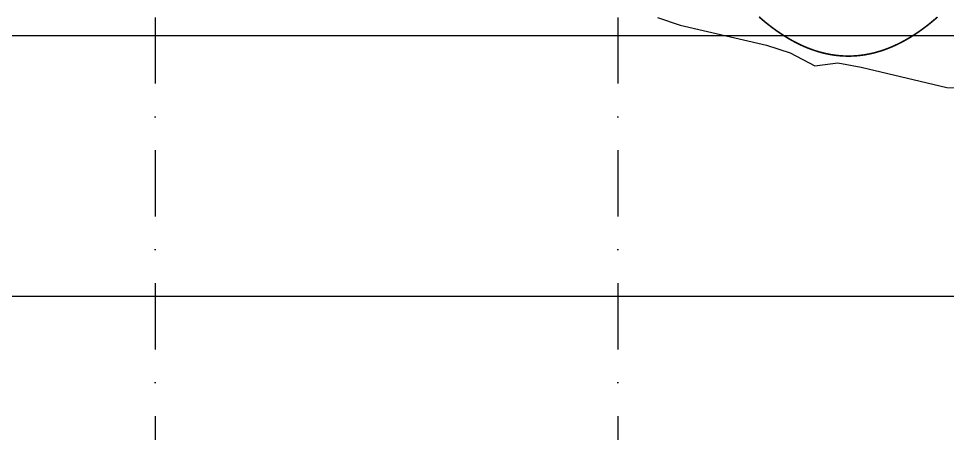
# Model space of a CAD drawing. Header units: metres. Extents: x -121 to 9872, y 3505 to 10721.
# Drawn here: x 2333 to 2511.1, y 6700.7 to 6780.2 of the extents above; entities that cross this region are included whole.
import ezdxf

# ---------------------------------------------------------------- set-up
doc = ezdxf.new("R2010")
doc.units = ezdxf.units.M
doc.linetypes.add('DASHDOT', pattern=[25.4, 12.7, -6.35, 0, -6.35])
doc.linetypes.add('DASHED', pattern=[0.75, 0.5, -0.25])
for name, color, linetype in [('C-ROAD-PROF', 2, 'DASHED'), ('CON-EOL- PROJEÇÃO', 22, 'Continuous'), ('GRID', 253, 'Continuous')]:
    doc.layers.add(name, color=color, linetype=linetype)

msp = doc.modelspace()

# ---------------------------------------------------------------- linework, layer by layer
at = {"layer": 'C-ROAD-PROF', "color": 0, "linetype": 'Continuous', "lineweight": -3}
msp.add_lwpolyline([(2455.48, 6780.452), (2459.855, 6778.984), (2476.387, 6775.138), (2480.94, 6773.691), (2485.665, 6771.15), (2490.082, 6771.781), (2494.587, 6770.954), (2511.027, 6767.053), (2515.462, 6766.986)], dxfattribs=at)
at = {"layer": 'CON-EOL- PROJEÇÃO', "lineweight": 30, "const_width": 0.3}
msp.add_lwpolyline([(2474.995, 6780.566), (2475.393, 6780.22), (2475.791, 6779.882), (2476.189, 6779.553), (2476.587, 6779.232), (2476.985, 6778.919), (2477.383, 6778.614), (2477.781, 6778.317), (2478.179, 6778.028), (2478.577, 6777.748), (2478.975, 6777.476), (2479.373, 6777.211), (2479.771, 6776.955), (2480.169, 6776.707), (2480.567, 6776.467), (2480.965, 6776.236), (2481.363, 6776.012), (2481.761, 6775.797), (2482.159, 6775.589), (2482.557, 6775.39), (2482.955, 6775.199), (2483.353, 6775.016), (2483.751, 6774.841), (2484.149, 6774.675), (2484.547, 6774.516), (2484.945, 6774.366), (2485.343, 6774.223), (2485.741, 6774.089), (2486.139, 6773.963), (2486.537, 6773.845), (2486.935, 6773.735), (2487.333, 6773.634), (2487.731, 6773.54), (2488.129, 6773.455), (2488.527, 6773.377), (2488.925, 6773.308), (2489.323, 6773.247), (2489.721, 6773.194), (2490.119, 6773.149), (2490.517, 6773.112), (2490.915, 6773.084), (2491.313, 6773.063), (2491.711, 6773.051), (2492.109, 6773.046), (2492.507, 6773.05), (2492.905, 6773.062), (2493.303, 6773.082), (2493.701, 6773.11), (2494.099, 6773.147), (2494.497, 6773.191), (2494.896, 6773.244), (2495.294, 6773.304), (2495.692, 6773.373), (2496.09, 6773.45), (2496.488, 6773.535), (2496.886, 6773.628), (2497.284, 6773.729), (2497.682, 6773.839), (2498.08, 6773.956), (2498.478, 6774.082), (2498.876, 6774.215), (2499.274, 6774.357), (2499.672, 6774.507), (2500.07, 6774.665), (2500.468, 6774.832), (2500.866, 6775.006), (2501.264, 6775.188), (2501.662, 6775.379), (2502.06, 6775.578), (2502.458, 6775.785), (2502.856, 6776), (2503.254, 6776.223), (2503.652, 6776.454), (2504.05, 6776.693), (2504.448, 6776.941), (2504.846, 6777.197), (2505.244, 6777.46), (2505.642, 6777.732), (2506.04, 6778.012), (2506.438, 6778.3), (2506.836, 6778.597), (2507.234, 6778.901), (2507.632, 6779.214), (2508.03, 6779.535), (2508.428, 6779.863), (2508.826, 6780.201), (2509.224, 6780.546)], dxfattribs=at)
at = {"layer": 'GRID', "linetype": 'DASHDOT'}
for p, q in [((2359.171, 7876.973), (2359.171, 5510.205)), ((2447.93, 7876.973), (2447.93, 5510.205))]:
    msp.add_line(p, q, dxfattribs=at)
at = {"layer": 'GRID'}
for points in [[(-30.298, 6776.973), (7827.812, 6776.973)], [(-30.298, 6726.973), (7827.812, 6726.973)]]:
    msp.add_lwpolyline(points, dxfattribs=at)

doc.saveas('drawing.dxf')
